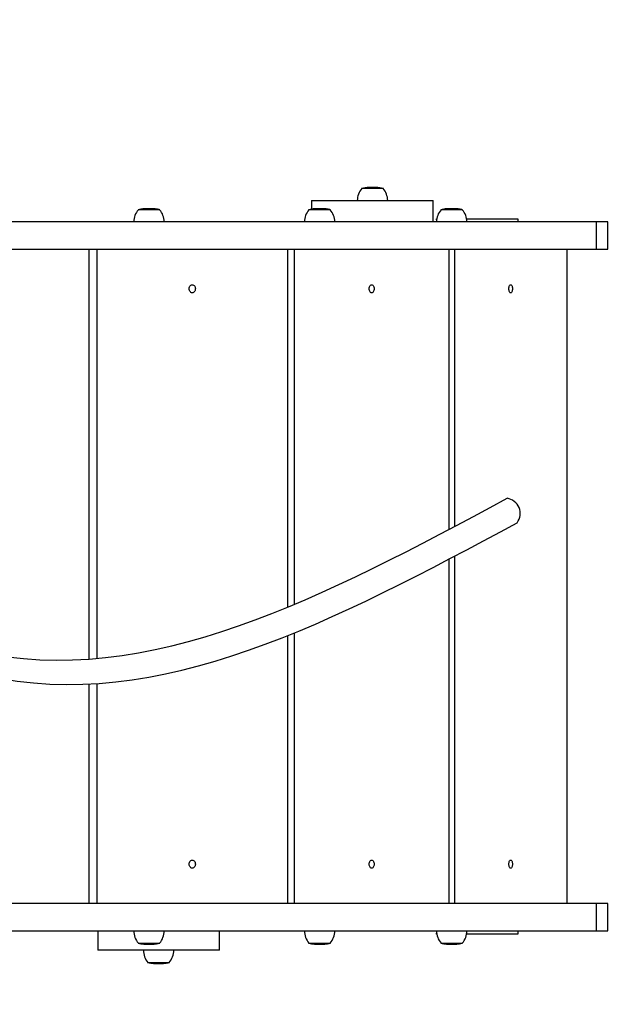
# Model space of a CAD drawing. Header units: millimetres. Extents: x -8113 to 7554, y -5964 to 7452.
# Drawn here: x -982 to -401, y -415 to 543 of the extents above; entities that cross this region are included whole.
import ezdxf

# ---------------------------------------------------------------- set-up
doc = ezdxf.new("R2010")
doc.units = ezdxf.units.MM
for name, color, linetype in [('DIKOM_ОБЪЕКТ', 7, 'Continuous'), ('DIKOM_РАЗМЕР_ЗОНА', 7, 'Continuous'), ('DIKOM_РАЗМЕР_ОБЪЕКТА', 7, 'Continuous')]:
    doc.layers.add(name, color=color, linetype=linetype)
doc.styles.add('style1', font='arial.ttf', dxfattribs={"width": 0.8})
doc.dimstyles.new('1-50', dxfattribs={"dimtxt": 300, "dimasz": 200, "dimexe": 100, "dimexo": 0, "dimgap": 100, "dimtad": 1, "dimtxsty": 'style1', "dimcen": 200, "dimclrd": 7, "dimclre": 7, "dimclrt": 7, "dimadec": 1, "dimazin": 2, "dimtfac": 1, "dimtmove": 0, "dimatfit": 2, "dimfxl": 0, "dimlwd": 25, "dimlwe": 18, "dimarcsym": 0})

# ---------------------------------------------------------------- blocks, each defined once
blk = doc.blocks.new('*D0')
at = {"layer": 'Defpoints', "color": 0, "transparency": 16777216}
for p in [(6054.08, 1970.79), (-4445.92, 381.65), (6054.08, -5178.38)]:
    blk.add_point(p, dxfattribs=at)
at = {"layer": 'DIKOM_РАЗМЕР_ОБЪЕКТА', "color": 7, "lineweight": 18, "transparency": 16777216}
for p, q in [((6054.08, 1970.79), (6054.08, -5278.38)), ((-4445.92, 381.65), (-4445.92, -5278.38))]:
    blk.add_line(p, q, dxfattribs=at)
at = {"layer": 'DIKOM_РАЗМЕР_ОБЪЕКТА', "color": 7, "lineweight": 25, "transparency": 16777216}
blk.add_line((-4245.92, -5178.38), (5854.08, -5178.38), dxfattribs=at)
at = {"layer": 'DIKOM_РАЗМЕР_ОБЪЕКТА', "color": 7, "transparency": 16777216}
for points in [[(-4245.92, -5145.05), (-4245.92, -5211.71), (-4445.92, -5178.38)], [(5854.08, -5145.05), (5854.08, -5211.71), (6054.08, -5178.38)]]:
    blk.add_solid(points, dxfattribs=at)
at = {"layer": 'DIKOM_РАЗМЕР_ОБЪЕКТА', "color": 7, "transparency": 16777216, "insert": (804.08, -4925.21), "char_height": 300, "attachment_point": 5, "style": 'style1'}
blk.add_mtext('10500', dxfattribs=at)
blk = doc.blocks.new('*D1')
at = {"layer": 'Defpoints', "color": 0, "transparency": 16777216}
for p in [(1.08, 5452.15), (-6929.62, -2947.85), (-2475.92, -2947.85)]:
    blk.add_point(p, dxfattribs=at)
at = {"layer": 'DIKOM_РАЗМЕР_ОБЪЕКТА', "color": 7, "lineweight": 18, "transparency": 16777216}
for p, q in [((1.08, 5452.15), (-7029.62, 5452.15)), ((-2475.92, -2947.85), (-7029.62, -2947.85))]:
    blk.add_line(p, q, dxfattribs=at)
at = {"layer": 'DIKOM_РАЗМЕР_ОБЪЕКТА', "color": 7, "lineweight": 25, "transparency": 16777216}
blk.add_line((-6929.62, 5252.15), (-6929.62, -2747.85), dxfattribs=at)
at = {"layer": 'DIKOM_РАЗМЕР_ОБЪЕКТА', "color": 7, "transparency": 16777216}
for points in [[(-6962.96, 5252.15), (-6896.29, 5252.15), (-6929.62, 5452.15)], [(-6962.96, -2747.85), (-6896.29, -2747.85), (-6929.62, -2947.85)]]:
    blk.add_solid(points, dxfattribs=at)
at = {"layer": 'DIKOM_РАЗМЕР_ОБЪЕКТА', "color": 7, "transparency": 16777216, "insert": (-7182.8, 1252.15), "char_height": 300, "attachment_point": 5, "rotation": 90, "style": 'style1'}
blk.add_mtext('8400', dxfattribs=at)
blk = doc.blocks.new('*D2')
at = {"layer": 'Defpoints', "color": 0, "transparency": 16777216}
for p in [(7554.08, 1504.94), (-6445.92, -5.29), (7554.08, -5864.28)]:
    blk.add_point(p, dxfattribs=at)
at = {"layer": 'DIKOM_РАЗМЕР_ЗОНА', "color": 7, "lineweight": 18, "transparency": 16777216}
for p, q in [((7554.08, 1504.94), (7554.08, -5964.28)), ((-6445.92, -5.29), (-6445.92, -5964.28))]:
    blk.add_line(p, q, dxfattribs=at)
at = {"layer": 'DIKOM_РАЗМЕР_ЗОНА', "color": 7, "lineweight": 25, "transparency": 16777216}
blk.add_line((-6245.92, -5864.28), (7354.08, -5864.28), dxfattribs=at)
at = {"layer": 'DIKOM_РАЗМЕР_ЗОНА', "color": 7, "transparency": 16777216}
for points in [[(-6245.92, -5830.94), (-6245.92, -5897.61), (-6445.92, -5864.28)], [(7354.08, -5830.94), (7354.08, -5897.61), (7554.08, -5864.28)]]:
    blk.add_solid(points, dxfattribs=at)
at = {"layer": 'DIKOM_РАЗМЕР_ЗОНА', "color": 7, "transparency": 16777216, "insert": (554.08, -5611.11), "char_height": 300, "attachment_point": 5, "style": 'style1'}
blk.add_mtext('14000', dxfattribs=at)
blk = doc.blocks.new('*D3')
at = {"layer": 'Defpoints', "color": 0, "transparency": 16777216}
for p in [(316.08, 7452.15), (-7663.01, -4447.85), (-3035.92, -4447.85)]:
    blk.add_point(p, dxfattribs=at)
at = {"layer": 'DIKOM_РАЗМЕР_ЗОНА', "color": 7, "lineweight": 18, "transparency": 16777216}
for p, q in [((316.08, 7452.15), (-7763.01, 7452.15)), ((-3035.92, -4447.85), (-7763.01, -4447.85))]:
    blk.add_line(p, q, dxfattribs=at)
at = {"layer": 'DIKOM_РАЗМЕР_ЗОНА', "color": 7, "lineweight": 25, "transparency": 16777216}
blk.add_line((-7663.01, 7252.15), (-7663.01, -4247.85), dxfattribs=at)
at = {"layer": 'DIKOM_РАЗМЕР_ЗОНА', "color": 7, "transparency": 16777216}
for points in [[(-7696.35, 7252.15), (-7629.68, 7252.15), (-7663.01, 7452.15)], [(-7696.35, -4247.85), (-7629.68, -4247.85), (-7663.01, -4447.85)]]:
    blk.add_solid(points, dxfattribs=at)
at = {"layer": 'DIKOM_РАЗМЕР_ЗОНА', "color": 7, "transparency": 16777216, "insert": (-7916.19, 1502.15), "char_height": 300, "attachment_point": 5, "rotation": 90, "style": 'style1'}
blk.add_mtext('11900', dxfattribs=at)

msp = doc.modelspace()

# ---------------------------------------------------------------- linework, layer by layer
at = {"layer": 'DIKOM_ОБЪЕКТ', "color": 7, "linetype": 'Continuous', "lineweight": 15}
for p, q in [((-623.302, 375.707), (-644.901, 375.707)), ((-636.973, 376.736), (-637.384, 376.721)), ((-635.461, 376.76), (-635.576, 376.76)), ((-634.746, 376.76), (-635.461, 376.76)), ((-634.657, 376.76), (-634.657, 376.763)), ((-633.4, 376.76), (-634.258, 376.76)), ((-632.938, 376.723), (-633.316, 376.736)), ((-632.852, 376.76), (-632.879, 376.76)), ((-632.627, 376.76), (-632.84, 376.76)), ((-631.879, 376.662), (-632.258, 376.688)), ((-629.936, 376.668), (-631.879, 376.662)), ((-631.373, 376.741), (-630.995, 376.728)), ((-630.661, 376.631), (-630.352, 376.643)), ((-630.314, 376.694), (-629.936, 376.668)), ((-628.893, 376.288), (-629.903, 376.449)), ((-629.044, 376.366), (-629.67, 376.461)), ((-629.67, 376.412), (-629.67, 376.461)), ((-627.555, 376.372), (-629.044, 376.366)), ((-629.044, 376.366), (-629.044, 376.312)), ((-626.95, 376.297), (-628.893, 376.288)), ((-628.193, 376.468), (-627.555, 376.372)), ((-628.004, 376.463), (-626.95, 376.297)), ((-628.004, 376.44), (-628.004, 376.463)), ((-843.777, 354.707), (-865.377, 354.707)), ((-861.91, 355.336), (-862.537, 355.243)), ((-862.537, 355.243), (-862.428, 355.246)), ((-862.026, 355.329), (-862.016, 355.33)), ((-862.026, 355.329), (-862.026, 355.319)), ((-862.016, 355.33), (-861.773, 355.353)), ((-862.016, 355.33), (-862.016, 355.32)), ((-861.39, 355.402), (-861.91, 355.336)), ((-859.896, 355.568), (-860.191, 355.539)), ((-859.192, 355.626), (-859.896, 355.568)), ((-859.604, 355.603), (-859.589, 355.604)), ((-859.604, 355.603), (-859.604, 355.592)), ((-859.589, 355.604), (-859.503, 355.602)), ((-859.589, 355.604), (-859.589, 355.593)), ((-859.282, 355.597), (-859.282, 355.207)), ((-859.046, 355.628), (-859.192, 355.626)), ((-857.979, 355.747), (-857.979, 355.716)), ((-855.814, 355.76), (-856.052, 355.76)), ((-855.721, 355.76), (-855.814, 355.76)), ((-854.507, 355.76), (-855.513, 355.76)), ((-853.9, 355.76), (-853.373, 355.76)), ((-853.106, 355.76), (-853.887, 355.76)), ((-853.106, 355.76), (-853.102, 355.76)), ((-852.138, 355.723), (-852.591, 355.736)), ((-852.418, 355.754), (-852.418, 355.731)), ((-852.356, 355.753), (-852.356, 355.729)), ((-852.229, 355.741), (-851.986, 355.734)), ((-852.229, 355.741), (-852.229, 355.726)), ((-850.873, 355.662), (-851.325, 355.688)), ((-850.963, 355.694), (-850.754, 355.682)), ((-850.963, 355.694), (-850.963, 355.667)), ((-850.638, 355.666), (-850.873, 355.662)), ((-849.577, 355.609), (-849.577, 355.207)), ((-847.301, 355.289), (-848.509, 355.449)), ((-847.711, 355.366), (-848.459, 355.461)), ((-848.459, 355.443), (-848.459, 355.461)), ((-847.434, 355.372), (-847.711, 355.366)), ((-847.711, 355.366), (-847.711, 355.343)), ((-847.434, 355.306), (-847.434, 355.372)), ((-847.434, 355.362), (-846.939, 355.297)), ((-847.027, 355.294), (-847.301, 355.289)), ((-675.488, 354.707), (-697.088, 354.707)), ((-694.265, 355.252), (-693.818, 355.319)), ((-693.6, 355.243), (-694.265, 355.252)), ((-694.101, 363.707), (-694.101, 355.276)), ((-694.101, 363.707), (-574.102, 363.707)), ((-693.818, 355.319), (-693.262, 355.329)), ((-692.98, 355.336), (-693.6, 355.243)), ((-693.262, 355.329), (-693.253, 355.33)), ((-693.262, 355.329), (-693.262, 355.294)), ((-693.253, 355.33), (-692.886, 355.435)), ((-693.253, 355.33), (-693.253, 355.295)), ((-692.617, 355.474), (-692.98, 355.336)), ((-692.831, 355.45), (-692.598, 355.477)), ((-692.53, 355.487), (-692.539, 355.486)), ((-690.992, 355.568), (-692.275, 355.513)), ((-691.408, 355.597), (-690.962, 355.633)), ((-690.843, 355.604), (-691.278, 355.599)), ((-690.297, 355.626), (-690.992, 355.568)), ((-690.857, 355.603), (-690.843, 355.604)), ((-690.857, 355.603), (-690.857, 355.579)), ((-690.843, 355.604), (-690.843, 355.58)), ((-690.815, 355.631), (-690.297, 355.626)), ((-689.642, 355.75), (-689.642, 355.718)), ((-687.236, 355.76), (-687.762, 355.76)), ((-686.855, 355.76), (-687.236, 355.76)), ((-687.157, 355.759), (-687.157, 355.763)), ((-686.867, 355.76), (-686.587, 355.76)), ((-685.808, 355.76), (-686.855, 355.76)), ((-686.006, 355.76), (-685.766, 355.76)), ((-684.854, 355.76), (-685.808, 355.76)), ((-684.961, 355.76), (-684.69, 355.76)), ((-683.335, 355.723), (-683.782, 355.736)), ((-682.086, 355.662), (-682.532, 355.688)), ((-682.297, 355.664), (-682.086, 355.662)), ((-679.084, 355.366), (-679.824, 355.461)), ((-678.56, 355.289), (-679.753, 355.449)), ((-678.64, 355.289), (-678.56, 355.289)), ((-574.102, 342.707), (-574.102, 363.707)), ((-545.168, 354.707), (-566.767, 354.707)), ((-563.882, 355.252), (-563.429, 355.319)), ((-563.601, 355.243), (-563.802, 355.249)), ((-562.972, 355.336), (-563.601, 355.243)), ((-563.429, 355.319), (-563.429, 355.268)), ((-563.346, 355.322), (-563.193, 355.329)), ((-563.193, 355.329), (-563.184, 355.33)), ((-563.193, 355.329), (-563.193, 355.303)), ((-563.184, 355.33), (-562.709, 355.405)), ((-563.184, 355.33), (-563.184, 355.304)), ((-562.33, 355.474), (-562.972, 355.336)), ((-560.954, 355.568), (-561.978, 355.513)), ((-561.485, 355.542), (-560.757, 355.603)), ((-560.248, 355.626), (-560.954, 355.568)), ((-560.743, 355.604), (-560.883, 355.6)), ((-560.814, 355.61), (-560.53, 355.633)), ((-560.757, 355.603), (-560.743, 355.604)), ((-560.757, 355.603), (-560.757, 355.584)), ((-560.743, 355.604), (-560.743, 355.585)), ((-560.53, 355.633), (-560.53, 355.602)), ((-560.427, 355.63), (-560.248, 355.626)), ((-559.8, 355.692), (-559.762, 355.695)), ((-559.347, 355.716), (-559.308, 355.718)), ((-557.031, 355.76), (-557.442, 355.76)), ((-556.683, 355.76), (-556.998, 355.76)), ((-556.899, 355.759), (-556.899, 355.763)), ((-555.621, 355.76), (-556.683, 355.76)), ((-556.373, 355.76), (-556.122, 355.76)), ((-554.504, 355.76), (-555.54, 355.76)), ((-554.673, 355.76), (-554.362, 355.76)), ((-553.18, 355.723), (-553.633, 355.736)), ((-551.911, 355.662), (-552.364, 355.688)), ((-552.036, 355.664), (-551.911, 355.662)), ((-548.818, 355.366), (-549.568, 355.461)), ((-548.332, 355.289), (-549.543, 355.449)), ((-548.434, 355.291), (-548.332, 355.289)), ((-570.823, 344.867), (-570.823, 345.707)), ((-570.823, 345.707), (-570.699, 345.707)), ((-541.236, 345.707), (-490.823, 345.707)), ((-490.823, 345.707), (-490.823, 342.707)), ((-413.574, 342.707), (-1615.111, 342.707)), ((-413.574, 342.707), (-413.574, 315.707)), ((-402.038, 342.707), (-413.574, 342.707)), ((-402.038, 315.707), (-402.038, 342.707)), ((-1615.111, 315.707), (-413.574, 315.707)), ((-913.528, -88.88), (-913.528, 315.707)), ((-906.129, 315.707), (-906.129, -88.278)), ((-717.62, -37.54), (-717.62, 315.707)), ((-711.237, 315.707), (-711.237, -34.88)), ((-558.462, 39.275), (-558.462, 315.707)), ((-553.341, 315.707), (-553.341, 41.989)), ((-442.195, -330.293), (-442.195, 315.707)), ((-413.574, 315.707), (-402.038, 315.707)), ((-558.462, -330.293), (-558.462, 9.93)), ((-553.341, 12.628), (-553.341, -330.293)), ((-717.62, -330.293), (-717.62, -65.676)), ((-711.237, -63.091), (-711.237, -330.293)), ((-913.528, -330.293), (-913.528, -113.546)), ((-906.129, -113.118), (-906.129, -330.293)), ((-413.574, -330.293), (-1615.111, -330.293)), ((-413.574, -330.293), (-413.574, -357.293)), ((-402.038, -330.293), (-413.574, -330.293)), ((-402.038, -357.293), (-402.038, -330.293)), ((-1615.111, -357.293), (-413.574, -357.293)), ((-905.135, -357.293), (-905.135, -376.341)), ((-785.135, -376.341), (-785.135, -357.293)), ((-570.823, -360.293), (-570.823, -359.452)), ((-570.699, -360.293), (-570.823, -360.293)), ((-490.823, -360.293), (-541.236, -360.293)), ((-490.823, -357.293), (-490.823, -360.293)), ((-413.574, -357.293), (-402.038, -357.293)), ((-865.377, -369.293), (-855.693, -369.293)), ((-862.427, -369.835), (-862.513, -369.837)), ((-862.513, -369.837), (-862.061, -369.904)), ((-862.061, -369.904), (-861.971, -369.907)), ((-861.282, -369.997), (-861.06, -370.036)), ((-861.06, -370.036), (-860.604, -370.087)), ((-860.939, -370.059), (-861.015, -370.041)), ((-860.939, -370.059), (-860.939, -369.793)), ((-860.81, -370.071), (-860.81, -370.064)), ((-860.801, -370.073), (-860.81, -370.071)), ((-860.801, -370.073), (-860.801, -370.065)), ((-860.604, -370.087), (-860.149, -370.123)), ((-859.51, -370.153), (-860.589, -370.098)), ((-859.619, -370.182), (-859.167, -370.218)), ((-859.503, -370.185), (-859.619, -370.182)), ((-859.167, -370.218), (-859.046, -370.216)), ((-856.052, -370.345), (-855.887, -370.345)), ((-855.887, -370.345), (-855.617, -370.345)), ((-855.693, -369.293), (-843.777, -369.293)), ((-855.633, -370.345), (-854.864, -370.345)), ((-855.498, -370.348), (-855.498, -370.344)), ((-854.887, -370.345), (-854.193, -370.345)), ((-854.167, -370.345), (-853.117, -370.345)), ((-853.137, -370.345), (-852.972, -370.345)), ((-852.566, -370.326), (-852.114, -370.313)), ((-852.439, -370.338), (-852.439, -370.323)), ((-852.378, -370.339), (-852.378, -370.321)), ((-852.204, -370.322), (-852.204, -370.316)), ((-852.083, -370.318), (-852.204, -370.322)), ((-851.3, -370.279), (-850.848, -370.253)), ((-850.938, -370.273), (-850.938, -370.259)), ((-850.742, -370.261), (-850.938, -370.273)), ((-850.848, -370.253), (-850.638, -370.25)), ((-849.907, -370.222), (-849.987, -370.228)), ((-849.549, -370.189), (-849.825, -370.216)), ((-848.537, -370.048), (-847.276, -369.882)), ((-848.45, -369.793), (-848.45, -370.054)), ((-848.45, -370.054), (-847.686, -369.957)), ((-847.686, -369.936), (-847.686, -369.957)), ((-847.686, -369.957), (-847.409, -369.951)), ((-846.915, -369.874), (-847.409, -369.939)), ((-847.409, -369.951), (-847.409, -369.899)), ((-847.276, -369.882), (-847.027, -369.876)), ((-697.088, -369.293), (-684.237, -369.293)), ((-693.754, -369.911), (-694.309, -369.828)), ((-694.241, -369.829), (-693.645, -369.837)), ((-693.198, -369.904), (-693.754, -369.914)), ((-693.754, -369.914), (-693.745, -369.915)), ((-693.745, -369.915), (-692.211, -370.036)), ((-692.402, -370.059), (-693.69, -369.921)), ((-693.645, -369.837), (-693.198, -369.904)), ((-692.211, -370.036), (-691.761, -370.087)), ((-692.112, -370.071), (-692.112, -370.047)), ((-692.103, -370.073), (-692.112, -370.071)), ((-692.103, -370.073), (-692.103, -370.048)), ((-692.044, -370.098), (-692.044, -370.055)), ((-691.815, -370.135), (-692.044, -370.098)), ((-691.761, -370.087), (-691.416, -370.176)), ((-691.34, -370.183), (-691.702, -370.153)), ((-691.278, -370.188), (-690.788, -370.182)), ((-691.007, -370.211), (-691.277, -370.188)), ((-690.342, -370.218), (-690.815, -370.213)), ((-690.788, -370.182), (-690.342, -370.218)), ((-687.762, -370.345), (-687.345, -370.345)), ((-687.324, -370.345), (-687, -370.345)), ((-687, -370.345), (-686.15, -370.345)), ((-686.114, -370.345), (-686.349, -370.345)), ((-685.676, -370.345), (-686.103, -370.345)), ((-685.483, -370.345), (-684.813, -370.345)), ((-684.237, -369.293), (-675.488, -369.293)), ((-683.827, -370.326), (-683.38, -370.313)), ((-682.76, -370.283), (-682.577, -370.279)), ((-682.577, -370.279), (-682.131, -370.253)), ((-682.131, -370.253), (-682.297, -370.252)), ((-679.883, -370.054), (-679.129, -369.957)), ((-679.849, -370.048), (-678.605, -369.882)), ((-679.129, -369.793), (-679.129, -369.957)), ((-678.605, -369.882), (-679.129, -369.875)), ((-566.767, -369.293), (-555.098, -369.293)), ((-563.802, -369.831), (-563.62, -369.837)), ((-563.402, -369.902), (-563.714, -369.856)), ((-563.62, -369.837), (-563.166, -369.904)), ((-563.402, -369.914), (-563.402, -369.869)), ((-563.273, -369.921), (-563.373, -369.906)), ((-563.166, -369.904), (-563.346, -369.911)), ((-562.238, -370.059), (-563.273, -369.921)), ((-563.089, -369.945), (-562.164, -370.036)), ((-562.238, -370.059), (-562.238, -369.793)), ((-562.164, -370.036), (-561.707, -370.087)), ((-562.007, -370.071), (-562.007, -369.793)), ((-561.998, -370.073), (-562.007, -370.071)), ((-561.998, -370.073), (-561.998, -369.793)), ((-561.88, -370.098), (-561.88, -370.068)), ((-561.255, -370.153), (-561.88, -370.098)), ((-561.707, -370.087), (-561.201, -370.157)), ((-561.035, -370.171), (-561.255, -370.153)), ((-560.883, -370.187), (-560.72, -370.182)), ((-560.549, -370.211), (-560.851, -370.186)), ((-560.72, -370.182), (-560.267, -370.218)), ((-560.549, -370.211), (-560.549, -370.196)), ((-560.267, -370.218), (-560.427, -370.214)), ((-559.368, -370.301), (-559.368, -370.332)), ((-557.442, -370.345), (-557.135, -370.345)), ((-556.864, -370.345), (-556.984, -370.344)), ((-556.877, -370.345), (-556.816, -370.345)), ((-556.816, -370.345), (-555.996, -370.345)), ((-555.996, -370.345), (-555.881, -370.345)), ((-555.498, -370.345), (-555.34, -370.345)), ((-555.339, -370.345), (-554.493, -370.345)), ((-555.098, -369.293), (-545.168, -369.293)), ((-554.517, -370.345), (-554.506, -370.345)), ((-554.042, -370.342), (-553.751, -370.338)), ((-553.652, -370.326), (-553.199, -370.313)), ((-552.492, -370.284), (-552.384, -370.279)), ((-552.384, -370.279), (-551.931, -370.253)), ((-551.931, -370.253), (-552.036, -370.251)), ((-550.946, -370.191), (-550.946, -370.194)), ((-550.941, -370.189), (-550.941, -370.192)), ((-549.614, -370.048), (-548.351, -369.882)), ((-549.602, -369.793), (-549.602, -370.054)), ((-549.602, -370.054), (-548.837, -369.957)), ((-548.351, -369.882), (-548.434, -369.879)), ((-785.135, -376.341), (-905.135, -376.341)), ((-855.935, -388.341), (-834.334, -388.341)), ((-852.819, -388.93), (-852.028, -388.922)), ((-852.283, -389.002), (-852.819, -388.93)), ((-852.283, -389.005), (-851.678, -388.999)), ((-851.535, -389.102), (-852.283, -389.005)), ((-852.028, -388.922), (-850.845, -389.082)), ((-851.584, -389.096), (-851.705, -389.08)), ((-851.678, -388.999), (-851.678, -388.969)), ((-851.678, -388.999), (-850.944, -389.094)), ((-850.944, -389.069), (-850.944, -389.094)), ((-848.878, -389.327), (-849.321, -389.302)), ((-849.156, -389.3), (-848.529, -389.295)), ((-848.529, -389.295), (-848.087, -389.321)), ((-847.638, -389.374), (-847.802, -389.37)), ((-847.29, -389.356), (-846.847, -389.37)), ((-847.225, -389.387), (-847.225, -389.358)), ((-846.585, -389.394), (-846.609, -389.394)), ((-846.585, -389.394), (-845.984, -389.394)), ((-845.334, -389.394), (-845.01, -389.394)), ((-845.01, -389.394), (-844.061, -389.394)), ((-844.246, -389.391), (-844.246, -389.397)), ((-844.127, -389.393), (-844.195, -389.393)), ((-844.061, -389.394), (-843.809, -389.394)), ((-843.809, -389.394), (-843.66, -389.394)), ((-840.572, -389.261), (-840.382, -389.259)), ((-840.382, -389.259), (-839.693, -389.201)), ((-840.044, -389.237), (-840.058, -389.238)), ((-839.693, -389.201), (-839.63, -389.187)), ((-839.408, -389.121), (-839.408, -388.841)), ((-837.72, -388.969), (-837.106, -388.877))]:
    msp.add_line(p, q, dxfattribs=at)
at = {"layer": 'DIKOM_ОБЪЕКТ', "color": 7, "linetype": 'Continuous', "lineweight": 15, "flags": 128}
for points in [[(-636.751, 376.744), (-637.121, 376.731), (-637.141, 376.729)], [(-634.807, 376.758), (-635.139, 376.758), (-635.339, 376.758)], [(-633.316, 376.736), (-632.997, 376.746), (-632.386, 376.754)], [(-633.31, 376.76), (-633.195, 376.76), (-632.913, 376.76)], [(-632.856, 376.76), (-632.539, 376.758), (-632.054, 376.753)], [(-632.258, 376.688), (-631.821, 376.704), (-630.314, 376.694)], [(-632.054, 376.753), (-631.807, 376.751), (-631.373, 376.741)], [(-629.903, 376.449), (-630.453, 376.528), (-630.658, 376.568), (-630.735, 376.601), (-630.726, 376.605)], [(-629.67, 376.461), (-630.052, 376.515), (-630.216, 376.545), (-630.293, 376.57), (-630.285, 376.576)], [(-630.263, 376.593), (-630.028, 376.606), (-629.979, 376.606)], [(-856.939, 355.736), (-857.504, 355.72), (-857.984, 355.705), (-858.272, 355.697), (-858.42, 355.692), (-858.421, 355.692)], [(-856.902, 355.743), (-857.404, 355.731), (-857.698, 355.723), (-857.893, 355.717), (-857.976, 355.716)], [(-854.373, 355.758), (-854.77, 355.758), (-855.009, 355.758)], [(-853.37, 355.76), (-853.255, 355.76), (-853.003, 355.76)], [(-853.003, 355.76), (-852.747, 355.758), (-852.356, 355.753)], [(-852.591, 355.736), (-852.531, 355.746), (-852.418, 355.754)], [(-852.356, 355.753), (-852.31, 355.751), (-852.229, 355.741)], [(-851.917, 355.736), (-852.098, 355.731), (-852.138, 355.723)], [(-851.325, 355.688), (-851.243, 355.705), (-850.963, 355.694)], [(-850.015, 355.643), (-849.775, 355.627), (-849.577, 355.608)], [(-849.564, 355.606), (-849.416, 355.597), (-849.4, 355.596)], [(-690.051, 355.692), (-690.066, 355.696), (-689.875, 355.705), (-689.642, 355.714)], [(-689.604, 355.716), (-689.611, 355.719), (-689.583, 355.72)], [(-685.541, 355.758), (-685.933, 355.758), (-686.169, 355.758)], [(-684.69, 355.76), (-684.502, 355.758), (-684.455, 355.757)], [(-683.782, 355.736), (-683.891, 355.746), (-684.056, 355.752)], [(-683.783, 355.736), (-683.41, 355.731), (-683.335, 355.723)], [(-682.532, 355.688), (-682.682, 355.705), (-682.76, 355.703)], [(-559.729, 355.696), (-559.482, 355.705), (-559.349, 355.709)], [(-555.419, 355.758), (-555.817, 355.758), (-556.057, 355.758)], [(-555.573, 355.76), (-555.547, 355.76), (-554.694, 355.76)], [(-553.633, 355.736), (-553.68, 355.746), (-553.768, 355.754)], [(-553.313, 355.735), (-553.211, 355.731), (-553.18, 355.723)], [(-552.364, 355.688), (-552.428, 355.705), (-552.492, 355.701)], [(-811.875, 272.707), (-812.546, 272.808), (-813.183, 273.103), (-813.755, 273.58), (-814.232, 274.214), (-814.592, 274.972), (-814.815, 275.817), (-814.891, 276.707), (-814.815, 277.597), (-814.592, 278.443), (-814.232, 279.201), (-813.755, 279.835), (-813.183, 280.311), (-812.546, 280.607), (-811.875, 280.707), (-811.204, 280.607), (-810.566, 280.311), (-809.994, 279.835), (-809.517, 279.201), (-809.157, 278.443), (-808.934, 277.597), (-808.859, 276.707), (-808.934, 275.817), (-809.157, 274.972), (-809.517, 274.214), (-809.994, 273.58), (-810.566, 273.103), (-811.204, 272.808), (-811.875, 272.707)], [(-634.849, 272.707), (-635.393, 272.808), (-635.91, 273.103), (-636.374, 273.58), (-636.76, 274.214), (-637.052, 274.972), (-637.232, 275.817), (-637.294, 276.707), (-637.232, 277.597), (-637.052, 278.443), (-636.76, 279.201), (-636.374, 279.835), (-635.91, 280.311), (-635.393, 280.607), (-634.849, 280.707), (-634.306, 280.607), (-633.789, 280.311), (-633.325, 279.835), (-632.939, 279.201), (-632.647, 278.443), (-632.466, 277.597), (-632.405, 276.707), (-632.466, 275.817), (-632.647, 274.972), (-632.939, 274.214), (-633.325, 273.58), (-633.789, 273.103), (-634.306, 272.808), (-634.849, 272.707)], [(-497.768, 272.707), (-498.163, 272.808), (-498.54, 273.103), (-498.877, 273.58), (-499.158, 274.214), (-499.37, 274.972), (-499.502, 275.817), (-499.546, 276.707), (-499.502, 277.597), (-499.37, 278.443), (-499.158, 279.201), (-498.877, 279.835), (-498.54, 280.311), (-498.163, 280.607), (-497.768, 280.707), (-497.372, 280.607), (-496.996, 280.311), (-496.659, 279.835), (-496.378, 279.201), (-496.165, 278.443), (-496.034, 277.597), (-495.989, 276.707), (-496.034, 275.817), (-496.165, 274.972), (-496.378, 274.214), (-496.659, 273.58), (-496.996, 273.103), (-497.372, 272.808), (-497.768, 272.707)], [(-811.875, -295.293), (-812.546, -295.192), (-813.183, -294.896), (-813.755, -294.42), (-814.232, -293.787), (-814.592, -293.028), (-814.815, -292.183), (-814.891, -291.293), (-814.815, -290.402), (-814.592, -289.557), (-814.232, -288.799), (-813.755, -288.165), (-813.183, -287.689), (-812.546, -287.393), (-811.875, -287.293), (-811.204, -287.393), (-810.566, -287.689), (-809.994, -288.165), (-809.517, -288.799), (-809.157, -289.557), (-808.934, -290.402), (-808.859, -291.293), (-808.934, -292.183), (-809.157, -293.028), (-809.517, -293.787), (-809.994, -294.42), (-810.566, -294.896), (-811.204, -295.192), (-811.875, -295.293)], [(-634.849, -295.293), (-635.393, -295.192), (-635.91, -294.896), (-636.374, -294.42), (-636.76, -293.787), (-637.052, -293.028), (-637.232, -292.183), (-637.294, -291.293), (-637.232, -290.402), (-637.052, -289.557), (-636.76, -288.799), (-636.374, -288.165), (-635.91, -287.689), (-635.393, -287.393), (-634.849, -287.293), (-634.306, -287.393), (-633.789, -287.689), (-633.325, -288.165), (-632.939, -288.799), (-632.647, -289.557), (-632.466, -290.402), (-632.405, -291.293), (-632.466, -292.183), (-632.647, -293.028), (-632.939, -293.787), (-633.325, -294.42), (-633.789, -294.896), (-634.306, -295.192), (-634.849, -295.293)], [(-497.768, -295.293), (-498.163, -295.192), (-498.54, -294.896), (-498.877, -294.42), (-499.158, -293.787), (-499.37, -293.028), (-499.502, -292.183), (-499.546, -291.293), (-499.502, -290.402), (-499.37, -289.557), (-499.158, -288.799), (-498.877, -288.165), (-498.54, -287.689), (-498.163, -287.393), (-497.768, -287.293), (-497.372, -287.393), (-496.996, -287.689), (-496.659, -288.165), (-496.378, -288.799), (-496.165, -289.557), (-496.034, -290.402), (-495.989, -291.293), (-496.034, -292.183), (-496.165, -293.028), (-496.378, -293.787), (-496.659, -294.42), (-496.996, -294.896), (-497.372, -295.192), (-497.768, -295.293)], [(-855.019, -370.345), (-854.746, -370.345), (-854.408, -370.345)], [(-855.019, -370.345), (-854.797, -370.345), (-854.762, -370.345)], [(-854.408, -370.345), (-854.189, -370.345), (-854.173, -370.345)], [(-852.972, -370.345), (-852.761, -370.344), (-852.439, -370.338)], [(-852.378, -370.339), (-852.666, -370.343), (-852.704, -370.343)], [(-852.439, -370.338), (-852.485, -370.336), (-852.566, -370.326)], [(-852.204, -370.322), (-852.264, -370.332), (-852.378, -370.339)], [(-852.114, -370.313), (-852.05, -370.323), (-851.917, -370.32)], [(-850.938, -370.273), (-851.02, -370.29), (-851.3, -370.279)], [(-849.446, -370.184), (-849.523, -370.191), (-849.534, -370.192)], [(-689.687, -370.294), (-689.786, -370.291), (-690.035, -370.282), (-690.138, -370.278), (-690.094, -370.277)], [(-689.663, -370.302), (-689.685, -370.301), (-689.647, -370.301)], [(-686.248, -370.345), (-685.978, -370.345), (-685.645, -370.345)], [(-686.248, -370.345), (-686.106, -370.345), (-686.081, -370.345)], [(-685.645, -370.345), (-685.508, -370.345), (-685.499, -370.345)], [(-684.06, -370.338), (-683.975, -370.336), (-683.827, -370.326)], [(-683.38, -370.313), (-683.498, -370.323), (-683.646, -370.321)], [(-559.818, -370.277), (-559.623, -370.282), (-559.301, -370.29), (-558.847, -370.303), (-558.327, -370.317), (-558.001, -370.326)], [(-559.368, -370.29), (-559.644, -370.282), (-559.8, -370.278)], [(-559.367, -370.301), (-559.369, -370.301), (-559.365, -370.301)], [(-559.365, -370.301), (-559.187, -370.304), (-558.954, -370.31), (-558.632, -370.318), (-558.27, -370.327), (-558.029, -370.332)], [(-556.11, -370.345), (-555.836, -370.345), (-555.498, -370.345)], [(-556.11, -370.345), (-555.936, -370.345), (-555.906, -370.345)], [(-555.441, -370.345), (-555.8, -370.345), (-555.882, -370.345)], [(-553.799, -370.339), (-554.144, -370.343), (-554.469, -370.343)], [(-553.751, -370.338), (-553.715, -370.336), (-553.652, -370.326)], [(-553.199, -370.313), (-553.249, -370.323), (-553.313, -370.321)], [(-550.943, -370.19), (-550.947, -370.191), (-550.941, -370.192)], [(-850.944, -389.094), (-850.483, -389.149), (-850.246, -389.179), (-850.075, -389.204), (-849.967, -389.227), (-849.977, -389.23)], [(-850.845, -389.082), (-850.172, -389.162), (-849.858, -389.202), (-849.646, -389.234), (-849.517, -389.264), (-849.585, -389.277)], [(-848.087, -389.321), (-848.265, -389.338), (-848.878, -389.327)], [(-847.85, -389.37), (-847.378, -389.364), (-847.29, -389.356)], [(-847.361, -389.387), (-847.461, -389.384), (-847.638, -389.374)], [(-846.657, -389.393), (-846.935, -389.392), (-847.361, -389.387)], [(-846.847, -389.37), (-846.977, -389.38), (-847.225, -389.387)], [(-846.259, -389.393), (-846.026, -389.393), (-845.095, -389.393), (-844.763, -389.393), (-844.478, -389.391)], [(-845.101, -389.391), (-844.712, -389.392), (-844.478, -389.391)]]:
    msp.add_lwpolyline(points, dxfattribs=at)
at = {"layer": 'DIKOM_ОБЪЕКТ', "color": 7, "linetype": 'Continuous', "lineweight": 15}
for centre, radius, start, end in [((-630.425, 363.547), 18.677, 139.378843, 179.509067), ((-635.576, 334.924), 41.836, 92.47412, 102.879622), ((-635.412, 325.985), 50.774, 90.040556, 91.762161), ((-635.537, 331.698), 45.062, 89.942788, 91.5436), ((-634.125, -3.27), 380.031, 89.877167, 90.183063), ((-633.864, 205.573), 171.187, 89.505498, 90.315613), ((-631.902, 351.953), 24.792, 87.902951, 92.394747), ((-632.862, 374.432), 2.328, 89.829806, 91.250146), ((-632.627, 334.924), 41.836, 88.430666, 90), ((-632.627, 334.924), 41.836, 77.120378, 87.566154), ((-630.638, 357.781), 18.866, 81.974386, 89.13107), ((-630.13, 363.171), 13.437, 81.713385, 89.356524), ((-637.778, 363.547), 18.677, 0.490933, 40.621157), ((-850.9, 342.547), 18.677, 139.378843, 179.509067), ((-856.052, 313.924), 41.836, 98.772449, 102.879622), ((-856.052, 313.924), 41.836, 97.864622, 98.138049), ((-856.052, 313.924), 41.836, 95.680402, 97.336113), ((-856.052, 313.924), 41.836, 94.733199, 95.119576), ((-856.052, 313.924), 41.836, 93.246895, 94.105884), ((-856.052, 313.924), 41.836, 90, 92.708192), ((-854.829, 275.434), 80.329, 90.475833, 91.504834), ((-855.708, 310.839), 44.921, 89.934672, 91.522255), ((-853.975, -79.239), 434.999, 89.920296, 90.136162), ((-853.639, 222.094), 133.665, 89.476635, 90.31467), ((-853.102, 313.924), 41.836, 89.296123, 90), ((-853.102, 313.924), 41.836, 87.249132, 88.376455), ((-853.102, 313.924), 41.836, 85.535649, 86.621653), ((-847.729, 368.569), 13.143, 259.980749, 266.596473), ((-847.681, 366.684), 11.251, 260.401362, 266.03321), ((-853.102, 313.924), 41.836, 82.280213, 84.924818), ((-853.102, 313.924), 41.836, 77.120378, 81.645362), ((-858.254, 342.547), 18.677, 0.490933, 40.621157), ((-682.611, 342.547), 18.677, 139.378843, 179.509067), ((-687.762, 313.924), 41.836, 98.93152, 102.879622), ((-687.762, 313.924), 41.836, 97.038174, 98.270861), ((-692.345, 354.102), 1.399, 97.97233, 101.20189), ((-691.203, 343.706), 11.856, 95.188206, 96.427432), ((-687.762, 313.924), 41.836, 94.821311, 95.967234), ((-687.762, 313.924), 41.836, 93.120687, 94.184802), ((-690.598, 422.132), 66.445, 270.471908, 272.188279), ((-689.758, 398.664), 42.951, 270.204406, 272.153901), ((-687.762, 313.924), 41.836, 90, 92.491782), ((-686.996, 315.576), 40.184, 90.272131, 91.63553), ((-685.404, 256.41), 99.361, 90.835133, 91.532044), ((-685.407, 119.468), 236.293, 89.891861, 90.184733), ((-684.987, 280.956), 74.804, 89.446147, 90.424253), ((-684.813, 313.924), 41.836, 88.963141, 89.248341), ((-684.813, 313.924), 41.836, 87.188139, 88.328747), ((-684.813, 313.924), 41.836, 85.418974, 86.5514), ((-686, 303.561), 52.263, 83.135076, 85.027695), ((-683.84, 323.377), 32.334, 82.864458, 85.210215), ((-684.813, 313.924), 41.836, 82.828119, 84.665332), ((-684.813, 313.924), 41.836, 82.153682, 82.828119), ((-684.813, 313.924), 41.836, 77.120378, 81.510552), ((-689.965, 342.547), 18.677, 0.490933, 40.621157), ((-552.291, 342.547), 18.677, 139.378843, 179.509067), ((-557.442, 313.924), 41.836, 98.749407, 102.879622), ((-557.442, 313.924), 41.836, 97.237935, 98.117457), ((-557.442, 313.924), 41.836, 96.153291, 96.732054), ((-557.442, 313.924), 41.836, 94.719471, 95.549257), ((-557.442, 313.924), 41.836, 93.175825, 94.092814), ((-560.712, 427.503), 71.819, 270.727561, 272.178569), ((-559.643, 397.872), 42.16, 270.401857, 272.205852), ((-557.442, 313.924), 41.836, 90, 92.553341), ((-556.904, 315.91), 39.849, 90.02176, 91.605043), ((-555.616, 266.062), 89.705, 90.675116, 91.511606), ((-555.184, 45.766), 309.994, 89.905533, 90.161383), ((-554.799, 260.303), 95.457, 89.380907, 90.372071), ((-554.493, 313.924), 41.836, 87.259573, 88.384115), ((-554.493, 313.924), 41.836, 85.752916, 86.632656), ((-558.766, 278.09), 77.907, 83.200492, 84.553109), ((-554.493, 313.924), 41.836, 82.299877, 85.115853), ((-557.805, 285.708), 70.238, 83.265597, 84.372456), ((-554.493, 313.924), 41.836, 77.120378, 81.666319), ((-559.644, 342.547), 18.677, 0.490933, 40.621157), ((-503.49, 54.821), 15.152, 323.3181, 81.939258), ((-850.9, -357.133), 18.677, 180.490933, 220.621157), ((-858.254, -357.133), 18.677, 319.378843, 359.509067), ((-682.611, -357.133), 18.677, 180.490933, 220.621157), ((-689.965, -357.133), 18.677, 319.378843, 359.509067), ((-552.291, -357.133), 18.677, 180.490933, 220.621157), ((-559.644, -357.133), 18.677, 319.378843, 359.509067), ((-856.052, -328.51), 41.836, 257.120378, 261.227839), ((-856.052, -328.51), 41.836, 261.861901, 262.814776), ((-860.684, -368.126), 1.949, 262.49086, 266.293847), ((-856.052, -328.51), 41.836, 263.320997, 263.770984), ((-859.914, -363.651), 6.483, 262.139534, 264.02876), ((-856.052, -328.51), 41.836, 264.377935, 265.267529), ((-856.052, -328.51), 41.836, 265.89476, 266.833651), ((-854.49, -269.219), 101.136, 267.804656, 268.626282), ((-855.154, -289.291), 81.06, 268.051601, 268.789004), ((-856.052, -328.51), 41.836, 267.454957, 270), ((-855.694, -333.533), 36.813, 268.100178, 270.10435), ((-855.885, -334.738), 35.608, 268.418792, 270.262735), ((-855.216, -368.074), 2.271, 269.169514, 274.176817), ((-853.102, -328.51), 41.836, 271.621759, 272.749127), ((-853.102, -328.51), 41.836, 273.378013, 274.379766), ((-845.444, -402.603), 32.702, 95.427042, 97.932222), ((-846.68, -389.169), 19.197, 95.290899, 98.525473), ((-853.102, -328.51), 41.836, 275.012654, 277.721688), ((-853.102, -328.51), 41.836, 278.355432, 282.879622), ((-687.763, -328.51), 41.836, 257.120378, 261.087594), ((-687.763, -328.51), 41.836, 262.228689, 264.440524), ((-691.856, -360.829), 9.246, 266.612981, 268.417296), ((-691.993, -369.9), 0.205, 237.613045, 255.414691), ((-687.763, -328.51), 41.836, 264.99007, 265.181134), ((-687.763, -328.51), 41.836, 265.815107, 266.774062), ((-697.884, -719.954), 349.765, 88.397978, 88.72373), ((-687.763, -328.51), 41.836, 267.398631, 270), ((-695.529, -667.707), 297.466, 88.584052, 88.867005), ((-687.393, -349.137), 21.21, 267.877701, 270.521385), ((-687.025, -342.291), 28.055, 267.792024, 270.079086), ((-684.813, -328.51), 41.836, 270, 271.034538), ((-684.813, -328.51), 41.836, 271.668624, 272.811665), ((-684.813, -328.51), 41.836, 273.447581, 274.767098), ((-685.146, -325.816), 44.548, 274.905558, 276.827935), ((-684.311, -333.05), 37.268, 275.064407, 276.823818), ((-684.813, -328.51), 41.836, 275.811532, 277.023251), ((-684.813, -328.51), 41.836, 278.675162, 282.879622), ((-557.442, -328.51), 41.836, 257.120378, 261.249644), ((-557.442, -328.51), 41.836, 261.883892, 262.238137), ((-557.442, -328.51), 41.836, 262.763065, 264.280212), ((-561.799, -364.124), 5.951, 265.763953, 267.998713), ((-561.661, -368.81), 1.307, 255.058823, 260.346868), ((-557.442, -328.51), 41.836, 264.84443, 265.282036), ((-557.442, -328.51), 41.836, 265.907203, 266.753542), ((-557.442, -328.51), 41.836, 267.364634, 270), ((-557.151, -342.873), 27.473, 268.168664, 270.348814), ((-556.854, -338.388), 31.958, 267.943627, 270.09754), ((-554.493, -328.51), 41.836, 270, 270.616906), ((-554.493, -328.51), 41.836, 271.613912, 272.739607), ((-554.493, -328.51), 41.836, 273.366505, 274.426539), ((-557.329, -304.07), 66.428, 275.239485, 276.669457), ((-555.43, -320.773), 49.624, 275.189809, 276.744244), ((-554.493, -328.51), 41.836, 275.028394, 277.700881), ((-554.493, -328.51), 41.836, 278.333277, 282.879622), ((-841.458, -376.181), 18.677, 180.490933, 220.621157), ((-848.811, -376.181), 18.677, 319.378843, 359.509067), ((-846.609, -347.558), 41.836, 257.120378, 261.430588), ((-848.735, -367.304), 21.977, 262.679369, 266.634358), ((-848.585, -369.509), 19.796, 263.991164, 267.104811), ((-846.609, -347.558), 41.836, 265.007248, 266.509509), ((-846.609, -347.558), 41.836, 267.149366, 268.299762), ((-845.899, -231.53), 157.863, 269.518529, 270.289372), ((-846.22, -666.469), 277.076, 89.920066, 90.090454), ((-844.578, -314.258), 75.137, 270.391269, 271.521912), ((-843.897, -342.475), 46.918, 269.914756, 271.498214), ((-843.66, -347.558), 41.836, 270, 272.586146), ((-843.507, -343.784), 45.601, 271.051914, 272.198525), ((-844.403, -313.528), 75.863, 271.374942, 272.322959), ((-843.66, -347.558), 41.836, 273.193049, 274.233796), ((-843.66, -347.558), 41.836, 274.87368, 274.983115), ((-843.66, -347.558), 41.836, 275.529307, 277.995018), ((-843.66, -347.558), 41.836, 278.998109, 282.879622)]:
    msp.add_arc(centre, radius, start, end, dxfattribs=at)
for points in [[(-1615.947, -24.386), (-1309.561, 21.717), (-1026.793, -80.512), (-501.366, 69.824)], [(-1605.92, -48.44), (-1299.534, -2.337), (-1016.766, -104.566), (-491.339, 45.77)]]:
    msp.add_spline(points, degree=3, dxfattribs=at)

# ---------------------------------------------------------------- dimensions: what is measured, and where the dimension line sits
at = {"layer": 'DIKOM_РАЗМЕР_ЗОНА'}
dim = msp.add_linear_dim(base=(-7663.014, -4447.848), p1=(316.08, 7452.152), p2=(-3035.92, -4447.848), angle=90, dimstyle='1-50', dxfattribs=at)
dim.commit()
dim.dimension.update_dxf_attribs({"geometry": '*D3', "text_midpoint": (-7663.014, 1502.152), "dimtype": 160})
dim = msp.add_linear_dim(base=(7554.078, -5864.277), p1=(-6445.92, -5.293), p2=(7554.078, 1504.936), dimstyle='1-50', dxfattribs=at)
dim.commit()
dim.dimension.update_dxf_attribs({"geometry": '*D2', "text_midpoint": (554.079, -5864.277), "dimtype": 160})
at = {"layer": 'DIKOM_РАЗМЕР_ОБЪЕКТА'}
dim = msp.add_linear_dim(base=(-6929.623, -2947.848), p1=(1.08, 5452.152), p2=(-2475.92, -2947.848), angle=90, dimstyle='1-50', dxfattribs=at)
dim.commit()
dim.dimension.update_dxf_attribs({"geometry": '*D1', "text_midpoint": (-6929.623, 1252.152), "dimtype": 160})
dim = msp.add_linear_dim(base=(6054.078, -5178.381), p1=(-4445.92, 381.649), p2=(6054.078, 1970.79), text='10500', dimstyle='1-50', dxfattribs=at)
dim.commit()
dim.dimension.update_dxf_attribs({"geometry": '*D0', "text_midpoint": (804.079, -5178.381), "dimtype": 160})

doc.saveas('drawing.dxf')
